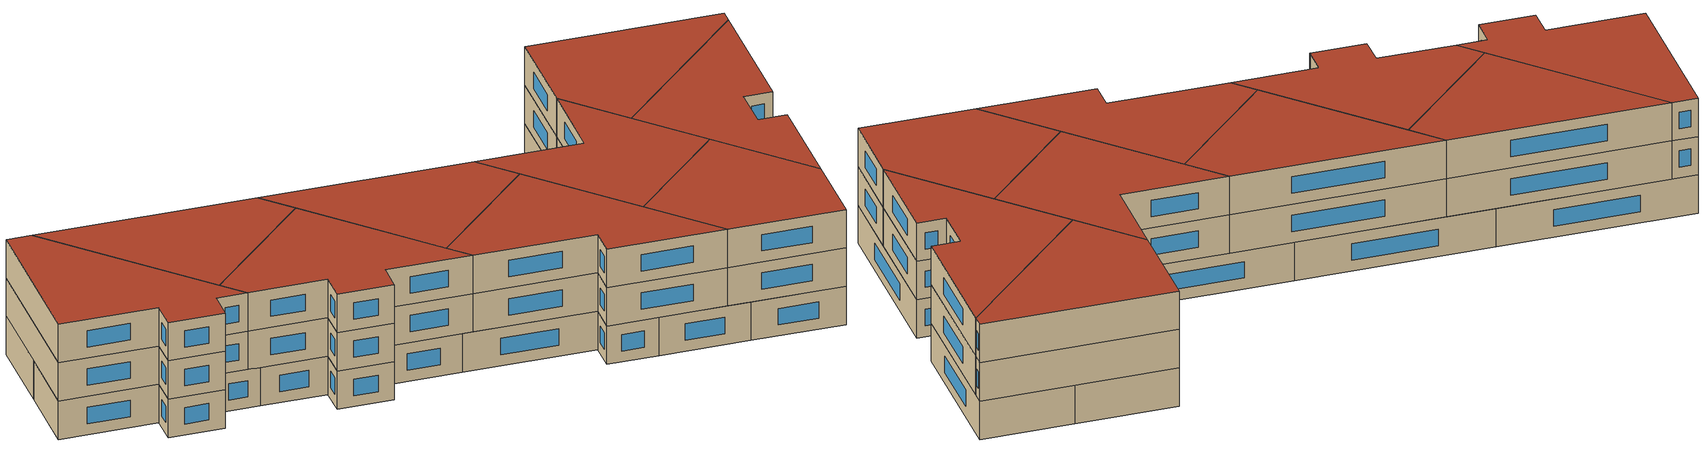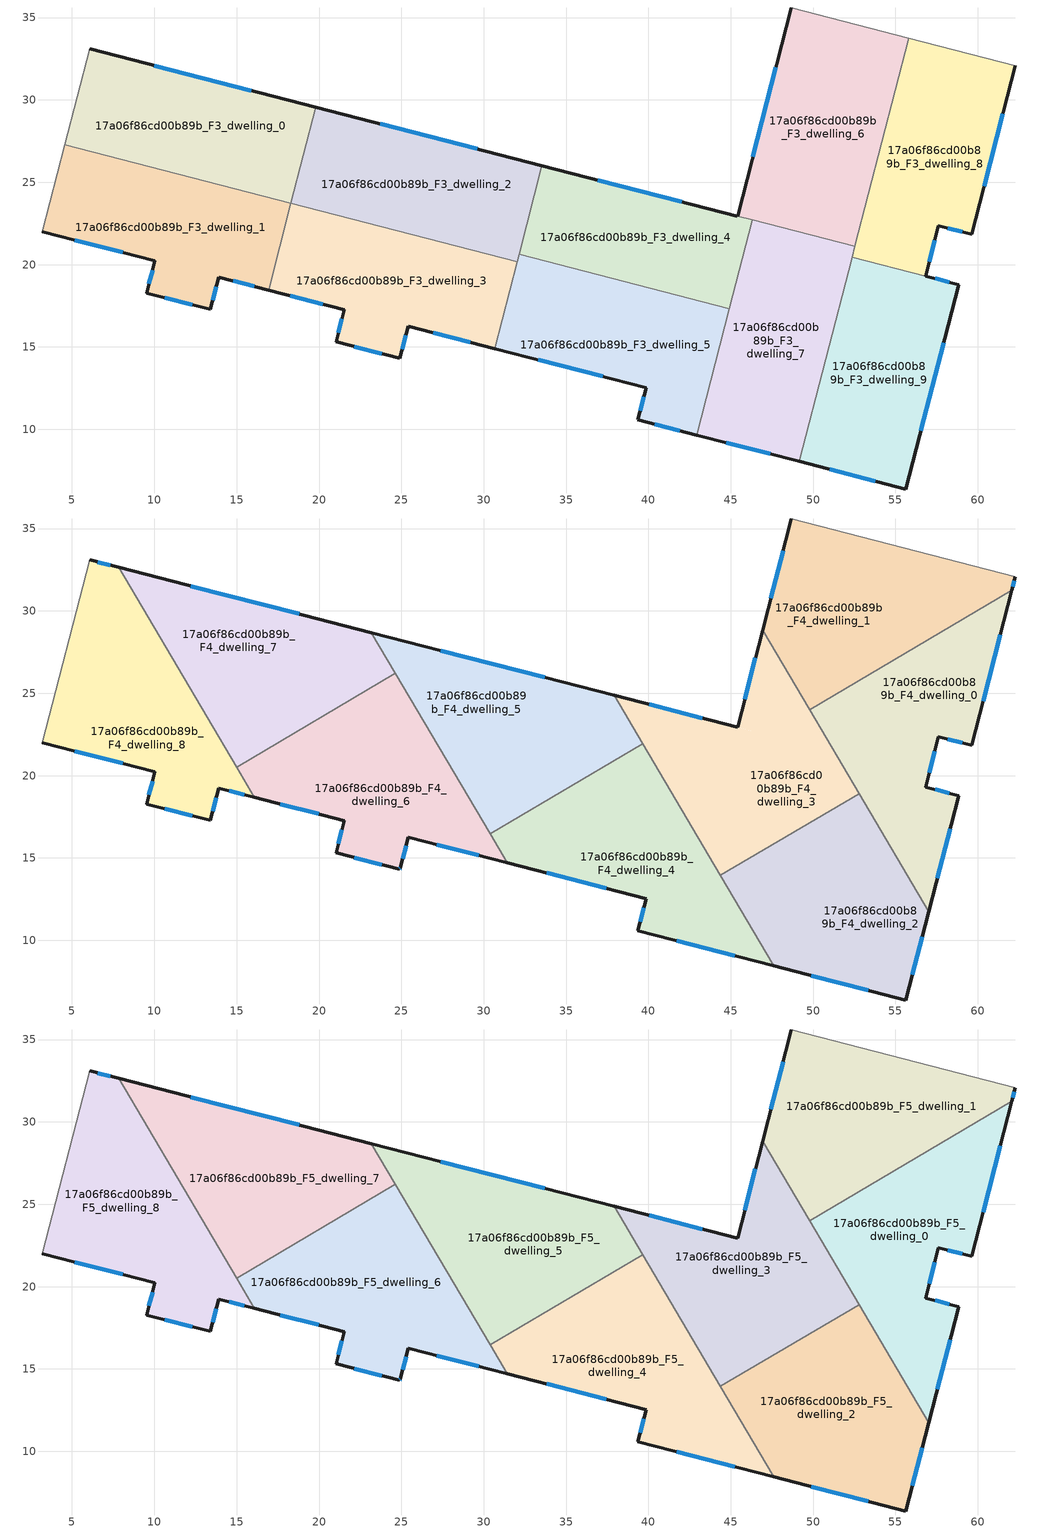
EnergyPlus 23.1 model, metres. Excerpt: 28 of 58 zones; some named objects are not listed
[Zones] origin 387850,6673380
17a06f86cd00b89b_F3_dwelling_0
 floor to 17a06f86cd00b89b_F2_dwelling_0 (EU_floor_Construction): 19.8,29.55 18.3,23.73 4.57,27.27 6.07,33.1 z9
 wall outside (EU_wall_Construction): 19.8,29.55 6.07,33.1 z9:12
 wall to 17a06f86cd00b89b_F3_dwelling_1 (EU_wall_Construction): 4.57,27.27 18.3,23.73 z9:12
 wall adiabatic (EU_wall_Construction): 6.07,33.1 4.57,27.27 z9:12
 wall to 17a06f86cd00b89b_F3_dwelling_2 (EU_wall_Construction): 18.3,23.73 19.8,29.55 z9:12
 window (EU_Window_Construction): 15.88,30.57 9.99,32.09 z9.86:11.14
17a06f86cd00b89b_F3_dwelling_1
 floor to 17a06f86cd00b89b_F2_dwelling_1 (EU_floor_Construction): 18.3,23.73 16.94,18.45 13.92,19.23 13.41,17.28 9.53,18.28 10.03,20.23 3.21,22 4.57,27.27 z9
 wall outside (EU_wall_Construction): 3.21,22 10.03,20.23 9.53,18.28 13.41,17.28 13.92,19.23 16.94,18.45 z9:12
 wall adiabatic (EU_wall_Construction): 4.57,27.27 3.21,22 z9:12
 wall to 17a06f86cd00b89b_F3_dwelling_3 (EU_wall_Construction): 16.94,18.45 18.3,23.73 z9:12
 window (EU_Window_Construction): 5.16,21.49 8.08,20.74 / 14.78,19.01 16.07,18.67 / 13.56,17.83 13.77,18.67 / 10.64,17.99 12.3,17.56 / 9.89,19.67 9.68,18.84 z9.86:11.14
17a06f86cd00b89b_F3_dwelling_2
 floor to 17a06f86cd00b89b_F2_dwelling_2 (EU_floor_Construction): 33.54,26.01 32.03,20.18 18.3,23.73 19.8,29.55 z9
 wall outside (EU_wall_Construction): 33.54,26.01 19.8,29.55 z9:12
 wall to 17a06f86cd00b89b_F3_dwelling_3 (EU_wall_Construction): 18.3,23.73 32.03,20.18 z9:12
 wall to 17a06f86cd00b89b_F3_dwelling_4 (EU_wall_Construction): 32.15,20.63 33.54,26.01 z9:12
 wall to 17a06f86cd00b89b_F3_dwelling_5 (EU_wall_Construction): 32.03,20.18 32.15,20.63 z9:12
 window (EU_Window_Construction): 29.61,27.02 23.73,28.54 z9.86:11.14
 ceiling adiabatic (EU_roof_Construction): 32.03,20.18 33.54,26.01 23.18,28.68 27.5,21.35 z12
17a06f86cd00b89b_F3_dwelling_3
 floor to 17a06f86cd00b89b_F2_dwelling_3 (EU_floor_Construction): 32.03,20.18 30.67,14.91 25.42,16.26 24.91,14.31 21.04,15.31 21.53,17.27 16.94,18.45 18.3,23.73 z9
 wall outside (EU_wall_Construction): 16.94,18.45 21.53,17.27 21.04,15.31 24.91,14.31 25.42,16.26 30.67,14.91 z9:12
 wall to 17a06f86cd00b89b_F3_dwelling_5 (EU_wall_Construction): 30.67,14.91 32.03,20.18 z9:12
 window (EU_Window_Construction): 18.25,18.11 20.22,17.61 / 26.92,15.87 29.17,15.29 / 25.06,14.87 25.28,15.7 / 22.15,15.02 23.8,14.59 / 21.39,16.71 21.18,15.87 z9.86:11.14
17a06f86cd00b89b_F3_dwelling_4
 floor to 17a06f86cd00b89b_F2_dwelling_4 (EU_floor_Construction): 46.3,22.71 44.92,17.33 32.15,20.63 33.54,26.01 z9
 wall outside (EU_wall_Construction): 45.41,22.95 33.54,26.01 z9:12
 wall to 17a06f86cd00b89b_F3_dwelling_5 (EU_wall_Construction): 32.15,20.63 44.92,17.33 z9:12
 wall to 17a06f86cd00b89b_F3_dwelling_6 (EU_wall_Construction): 46.3,22.71 45.41,22.94 z9:12
 wall to 17a06f86cd00b89b_F3_dwelling_7 (EU_wall_Construction): 44.92,17.33 46.3,22.71 z9:12
 window (EU_Window_Construction): 42.01,23.82 36.93,25.13 z9.86:11.14
17a06f86cd00b89b_F3_dwelling_5
 floor to 17a06f86cd00b89b_F2_dwelling_5 (EU_floor_Construction): 44.92,17.33 42.93,9.66 39.36,10.58 39.87,12.53 30.67,14.91 32.15,20.63 z9
 wall outside (EU_wall_Construction): 30.67,14.91 39.87,12.53 39.36,10.58 42.93,9.66 z9:12
 wall to 17a06f86cd00b89b_F3_dwelling_7 (EU_wall_Construction): 42.93,9.66 44.92,17.33 z9:12
 window (EU_Window_Construction): 40.38,10.31 41.91,9.92 / 39.72,11.97 39.5,11.14 / 33.3,14.23 37.24,13.21 z9.86:11.14
17a06f86cd00b89b_F3_dwelling_6
 floor to 17a06f86cd00b89b_F2_dwelling_6 (EU_floor_Construction): 55.8,33.74 52.53,21.11 45.41,22.94 48.67,35.58 z9
 wall outside (EU_wall_Construction): 48.67,35.58 45.41,22.94 z9:12
 wall adiabatic (EU_wall_Construction): 55.8,33.74 48.67,35.58 z9:12
 wall to 17a06f86cd00b89b_F3_dwelling_8 (EU_wall_Construction): 52.53,21.11 55.8,33.74 z9:12
 wall to 17a06f86cd00b89b_F3_dwelling_7 (EU_wall_Construction): 46.31,22.71 52.53,21.11 z9:12
 window (EU_Window_Construction): 47.74,31.97 46.34,26.55 z9.86:11.14
17a06f86cd00b89b_F3_dwelling_7
 floor to 17a06f86cd00b89b_F2_dwelling_7 (EU_floor_Construction): 52.53,21.11 49.16,8.05 42.93,9.66 46.3,22.71 z9
 wall outside (EU_wall_Construction): 42.93,9.66 49.16,8.05 z9:12
 wall to 17a06f86cd00b89b_F3_dwelling_9 (EU_wall_Construction): 49.16,8.05 52.37,20.46 z9:12
 wall to 17a06f86cd00b89b_F3_dwelling_8 (EU_wall_Construction): 52.37,20.46 52.53,21.11 z9:12
 window (EU_Window_Construction): 44.71,9.2 47.38,8.51 z9.86:11.14
17a06f86cd00b89b_F3_dwelling_8
 floor to 17a06f86cd00b89b_F2_dwelling_8 (EU_floor_Construction): 62.27,32.07 59.62,21.83 57.6,22.35 56.83,19.31 52.37,20.46 55.8,33.74 z9
 wall outside (EU_wall_Construction): 56.83,19.31 57.6,22.35 59.62,21.83 62.27,32.07 z9:12
 wall adiabatic (EU_wall_Construction): 62.27,32.07 55.8,33.74 z9:12
 wall to 17a06f86cd00b89b_F3_dwelling_9 (EU_wall_Construction): 52.37,20.46 56.83,19.31 z9:12
 window (EU_Window_Construction): 60.38,24.76 61.51,29.15 / 58.18,22.2 59.04,21.98 / 57.05,20.18 57.38,21.48 z9.86:11.14
17a06f86cd00b89b_F3_dwelling_9
 floor to 17a06f86cd00b89b_F2_dwelling_9 (EU_floor_Construction): 58.84,18.79 55.63,6.38 49.16,8.05 52.37,20.46 z9
 wall outside (EU_wall_Construction): 49.16,8.05 55.63,6.38 58.84,18.79 56.83,19.31 z9:12
 window (EU_Window_Construction): 56.55,9.92 57.92,15.24 / 51.01,7.57 53.78,6.85 / 58.26,18.94 57.4,19.16 z9.86:11.14
17a06f86cd00b89b_F4_dwelling_0
 floor to 17a06f86cd00b89b_F3_dwelling_8 (EU_floor_Construction): 62.05,31.24 59.62,21.83 57.6,22.35 56.83,19.31 52.37,20.46 53.91,26.44 z12
 floor to 17a06f86cd00b89b_F3_dwelling_9 (EU_floor_Construction): 58.84,18.79 57.02,11.74 52.22,19.88 52.37,20.46 z12
 floor to 17a06f86cd00b89b_F3_dwelling_6 (EU_floor_Construction): 53.91,26.44 52.53,21.11 51.31,21.42 49.78,24.01 z12
 floor to 17a06f86cd00b89b_F3_dwelling_7 (EU_floor_Construction): 52.53,21.11 52.22,19.88 51.31,21.42 z12
 wall outside (EU_wall_Construction): 57.02,11.74 58.84,18.79 56.83,19.31 57.6,22.35 59.62,21.83 62.05,31.24 z12:15
 wall to 17a06f86cd00b89b_F4_dwelling_1 (EU_wall_Construction): 62.05,31.24 49.78,24.01 z12:15
 wall to 17a06f86cd00b89b_F4_dwelling_2 (EU_wall_Construction): 52.79,18.91 57.02,11.74 z12:15
 wall to 17a06f86cd00b89b_F4_dwelling_3 (EU_wall_Construction): 49.78,24.01 52.79,18.91 z12:15
 window (EU_Window_Construction): 57.54,13.76 58.32,16.78 / 60.32,24.52 61.36,28.55 / 58.18,22.2 59.04,21.98 / 57.05,20.18 57.38,21.48 / 58.26,18.94 57.4,19.16 z12.86:14.14
17a06f86cd00b89b_F4_dwelling_1
 floor to 17a06f86cd00b89b_F3_dwelling_6 (EU_floor_Construction): 55.8,33.74 53.91,26.44 49.78,24.01 46.93,28.84 48.67,35.58 z12
 floor to 17a06f86cd00b89b_F3_dwelling_8 (EU_floor_Construction): 62.27,32.07 62.05,31.24 53.91,26.44 55.8,33.74 z12
 wall outside (EU_wall_Construction): 62.05,31.24 62.27,32.07 / 48.67,35.58 46.93,28.84 z12:15
 wall adiabatic (EU_wall_Construction): 62.27,32.07 48.67,35.58 z12:15
 wall to 17a06f86cd00b89b_F4_dwelling_3 (EU_wall_Construction): 46.93,28.84 49.78,24.01 z12:15
 window (EU_Window_Construction): 62.11,31.48 62.2,31.83 / 48.18,33.66 47.43,30.77 z12.86:14.14
17a06f86cd00b89b_F4_dwelling_2
 floor to 17a06f86cd00b89b_F3_dwelling_9 (EU_floor_Construction): 52.79,18.91 57.02,11.74 55.63,6.38 49.16,8.05 51.82,18.34 z12
 floor to 17a06f86cd00b89b_F3_dwelling_7 (EU_floor_Construction): 51.82,18.34 49.16,8.05 47.6,8.45 44.36,13.95 z12
 wall outside (EU_wall_Construction): 47.6,8.45 55.63,6.38 57.02,11.74 z12:15
 wall to 17a06f86cd00b89b_F4_dwelling_3 (EU_wall_Construction): 52.79,18.91 44.36,13.95 z12:15
 wall to 17a06f86cd00b89b_F4_dwelling_4 (EU_wall_Construction): 44.36,13.95 47.6,8.45 z12:15
 window (EU_Window_Construction): 49.9,7.86 53.34,6.97 / 56.03,7.91 56.62,10.21 z12.86:14.14
17a06f86cd00b89b_F4_dwelling_3
 floor to 17a06f86cd00b89b_F3_dwelling_7 (EU_floor_Construction): 51.31,21.42 52.22,19.88 51.82,18.34 44.36,13.95 44.14,14.33 46.3,22.71 z12
 floor to 17a06f86cd00b89b_F3_dwelling_6 (EU_floor_Construction): 46.93,28.84 51.31,21.42 45.41,22.94 z12
 floor to 17a06f86cd00b89b_F3_dwelling_9 (EU_floor_Construction): 52.22,19.88 52.79,18.91 51.82,18.34 z12
 floor to 17a06f86cd00b89b_F3_dwelling_5 (EU_floor_Construction): 44.92,17.33 44.14,14.33 41.91,18.11 z12
 floor to 17a06f86cd00b89b_F3_dwelling_4 (EU_floor_Construction): 45.41,22.95 46.3,22.71 44.92,17.33 41.91,18.11 37.92,24.88 z12
 wall outside (EU_wall_Construction): 46.93,28.84 45.41,22.94 37.92,24.88 z12:15
 wall to 17a06f86cd00b89b_F4_dwelling_5 (EU_wall_Construction): 37.92,24.88 39.66,21.92 z12:15
 wall to 17a06f86cd00b89b_F4_dwelling_4 (EU_wall_Construction): 39.66,21.92 44.36,13.95 z12:15
 window (EU_Window_Construction): 46.5,27.16 45.85,24.63 / 43.27,23.5 40.06,24.33 z12.86:14.14
17a06f86cd00b89b_F4_dwelling_4
 floor to 17a06f86cd00b89b_F3_dwelling_4 (EU_floor_Construction): 39.66,21.92 41.91,18.11 35.84,19.67 z12
 floor to 17a06f86cd00b89b_F3_dwelling_5 (EU_floor_Construction): 41.91,18.11 44.14,14.33 42.93,9.66 39.36,10.58 39.87,12.53 31.42,14.71 30.86,15.65 31.19,16.93 35.84,19.67 z12
 floor to 17a06f86cd00b89b_F3_dwelling_7 (EU_floor_Construction): 44.14,14.33 47.6,8.45 42.93,9.66 z12
 floor to 17a06f86cd00b89b_F3_dwelling_3 (EU_floor_Construction): 31.19,16.93 30.86,15.65 30.39,16.46 z12
 wall outside (EU_wall_Construction): 31.42,14.71 39.87,12.53 39.36,10.58 47.6,8.45 z12:15
 wall to 17a06f86cd00b89b_F4_dwelling_5 (EU_wall_Construction): 39.66,21.92 30.39,16.46 z12:15
 wall to 17a06f86cd00b89b_F4_dwelling_6 (EU_wall_Construction): 30.39,16.46 31.42,14.71 z12:15
 window (EU_Window_Construction): 39.72,11.97 39.5,11.14 / 33.83,14.09 37.45,13.16 / 41.71,9.97 45.25,9.06 z12.86:14.14
17a06f86cd00b89b_F4_dwelling_5
 floor to 17a06f86cd00b89b_F3_dwelling_3 (EU_floor_Construction): 32.03,20.18 31.19,16.93 30.39,16.46 27.5,21.35 z12
 floor to 17a06f86cd00b89b_F3_dwelling_5 (EU_floor_Construction): 35.84,19.67 31.19,16.93 32.15,20.63 z12
 floor to 17a06f86cd00b89b_F3_dwelling_4 (EU_floor_Construction): 37.92,24.88 39.66,21.92 35.84,19.67 32.15,20.63 33.54,26.01 z12
 floor adiabatic (EU_floor_Construction): 37.92,24.88 33.54,26.01 32.03,20.18 27.5,21.35 23.18,28.68 z12
 wall outside (EU_wall_Construction): 37.92,24.88 23.18,28.68 z12:15
 wall to 17a06f86cd00b89b_F4_dwelling_7 (EU_wall_Construction): 23.18,28.68 24.64,26.21 z12:15
 wall to 17a06f86cd00b89b_F4_dwelling_6 (EU_wall_Construction): 24.64,26.21 30.39,16.46 z12:15
 window (EU_Window_Construction): 33.71,25.97 27.39,27.6 z12.86:14.14
17a06f86cd00b89b_F4_dwelling_6
 floor to 17a06f86cd00b89b_F3_dwelling_3 (EU_floor_Construction): 27.5,21.35 30.86,15.65 30.67,14.91 25.42,16.26 24.94,14.41 24.91,14.31 21.04,15.31 21.53,17.27 16.94,18.45 17.92,22.25 19.78,23.35 z12
 floor to 17a06f86cd00b89b_F3_dwelling_1 (EU_floor_Construction): 17.92,22.25 16.94,18.45 16.08,18.67 14.99,20.52 z12
 floor to 17a06f86cd00b89b_F3_dwelling_5 (EU_floor_Construction): 30.86,15.65 31.42,14.71 30.67,14.91 z12
 floor to 17a06f86cd00b89b_F3_dwelling_2 (EU_floor_Construction): 24.64,26.21 27.5,21.35 19.78,23.35 z12
 wall outside (EU_wall_Construction): 16.08,18.67 21.53,17.27 21.04,15.31 24.91,14.31 24.94,14.41 25.42,16.26 31.42,14.71 z12:15
 wall to 17a06f86cd00b89b_F4_dwelling_7 (EU_wall_Construction): 24.64,26.21 14.99,20.52 z12:15
 wall to 17a06f86cd00b89b_F4_dwelling_8 (EU_wall_Construction): 14.99,20.52 16.08,18.67 z12:15
 window (EU_Window_Construction): 27.13,15.82 29.7,15.16 / 25.07,14.94 25.28,15.73 / 24.92,14.34 24.93,14.38 / 22.15,15.02 23.8,14.59 / 21.39,16.71 21.18,15.87 / 17.64,18.27 19.97,17.67 z12.86:14.14
17a06f86cd00b89b_F4_dwelling_7
 floor to 17a06f86cd00b89b_F3_dwelling_0 (EU_floor_Construction): 19.8,29.55 18.3,23.73 12.17,25.31 7.84,32.64 z12
 floor to 17a06f86cd00b89b_F3_dwelling_2 (EU_floor_Construction): 23.18,28.68 24.64,26.21 19.78,23.35 18.3,23.73 19.8,29.55 z12
 floor to 17a06f86cd00b89b_F3_dwelling_3 (EU_floor_Construction): 19.78,23.35 17.92,22.25 18.3,23.73 z12
 floor to 17a06f86cd00b89b_F3_dwelling_1 (EU_floor_Construction): 18.3,23.73 17.92,22.25 14.99,20.52 12.17,25.31 z12
 wall outside (EU_wall_Construction): 23.18,28.68 7.84,32.64 z12:15
 wall to 17a06f86cd00b89b_F4_dwelling_8 (EU_wall_Construction): 7.84,32.64 14.99,20.52 z12:15
 window (EU_Window_Construction): 18.8,29.81 12.23,31.51 z12.86:14.14
17a06f86cd00b89b_F4_dwelling_8
 floor to 17a06f86cd00b89b_F3_dwelling_1 (EU_floor_Construction): 12.17,25.31 16.08,18.67 13.92,19.23 13.41,17.28 9.53,18.28 10.03,20.23 3.21,22 4.57,27.27 z12
 floor to 17a06f86cd00b89b_F3_dwelling_0 (EU_floor_Construction): 7.84,32.64 12.17,25.31 4.57,27.27 6.07,33.1 z12
 wall outside (EU_wall_Construction): 3.21,22 10.03,20.23 9.53,18.28 13.41,17.28 13.92,19.23 16.08,18.67 / 7.84,32.64 6.07,33.1 z12:15
 wall adiabatic (EU_wall_Construction): 6.07,33.1 3.21,22 z12:15
 window (EU_Window_Construction): 9.89,19.67 9.68,18.84 / 5.16,21.49 8.08,20.74 / 7.34,32.77 6.58,32.97 / 14.54,19.07 15.46,18.83 / 13.56,17.83 13.77,18.67 / 10.64,17.99 12.3,17.56 z12.86:14.14
17a06f86cd00b89b_F5_dwelling_0
 floor to 17a06f86cd00b89b_F4_dwelling_0 (EU_floor_Construction): 62.05,31.24 59.62,21.83 57.6,22.35 56.83,19.31 58.84,18.79 57.02,11.74 49.78,24.01 z15
 wall outside (EU_wall_Construction): 57.02,11.74 58.84,18.79 56.83,19.31 57.6,22.35 59.62,21.83 62.05,31.24 z15:18
 wall to 17a06f86cd00b89b_F5_dwelling_1 (EU_wall_Construction): 62.05,31.24 49.78,24.01 z15:18
 wall to 17a06f86cd00b89b_F5_dwelling_2 (EU_wall_Construction): 52.79,18.91 57.02,11.74 z15:18
 wall to 17a06f86cd00b89b_F5_dwelling_3 (EU_wall_Construction): 49.78,24.01 52.79,18.91 z15:18
 window (EU_Window_Construction): 57.54,13.76 58.32,16.78 / 60.32,24.52 61.36,28.55 / 58.18,22.2 59.04,21.98 / 57.05,20.18 57.38,21.48 / 58.26,18.94 57.4,19.16 z15.86:17.14
 roof outside (EU_roof_Construction): 57.02,11.74 58.84,18.79 56.83,19.31 57.6,22.35 59.62,21.83 62.05,31.24 49.78,24.01 z18
17a06f86cd00b89b_F5_dwelling_1
 floor to 17a06f86cd00b89b_F4_dwelling_1 (EU_floor_Construction): 62.27,32.07 62.05,31.24 49.78,24.01 46.93,28.84 48.67,35.58 z15
 wall outside (EU_wall_Construction): 62.05,31.24 62.27,32.07 / 48.67,35.58 46.93,28.84 z15:18
 wall adiabatic (EU_wall_Construction): 62.27,32.07 48.67,35.58 z15:18
 wall to 17a06f86cd00b89b_F5_dwelling_3 (EU_wall_Construction): 46.93,28.84 49.78,24.01 z15:18
 window (EU_Window_Construction): 62.11,31.48 62.2,31.83 / 48.18,33.66 47.43,30.77 z15.86:17.14
 roof outside (EU_roof_Construction): 62.05,31.24 62.27,32.07 48.67,35.58 46.93,28.84 49.78,24.01 z18
17a06f86cd00b89b_F5_dwelling_2
 floor to 17a06f86cd00b89b_F4_dwelling_2 (EU_floor_Construction): 52.79,18.91 57.02,11.74 55.63,6.38 47.6,8.45 44.36,13.95 z15
 wall outside (EU_wall_Construction): 47.6,8.45 55.63,6.38 57.02,11.74 z15:18
 wall to 17a06f86cd00b89b_F5_dwelling_3 (EU_wall_Construction): 52.79,18.91 44.36,13.95 z15:18
 wall to 17a06f86cd00b89b_F5_dwelling_4 (EU_wall_Construction): 44.36,13.95 47.6,8.45 z15:18
 window (EU_Window_Construction): 49.9,7.86 53.34,6.97 / 56.03,7.91 56.62,10.21 z15.86:17.14
 roof outside (EU_roof_Construction): 55.63,6.38 57.02,11.74 52.79,18.91 44.36,13.95 47.6,8.45 z18
17a06f86cd00b89b_F5_dwelling_3
 floor to 17a06f86cd00b89b_F4_dwelling_3 (EU_floor_Construction): 46.93,28.84 52.79,18.91 44.36,13.95 37.92,24.88 45.41,22.94 z15
 wall outside (EU_wall_Construction): 46.93,28.84 45.41,22.94 37.92,24.88 z15:18
 wall to 17a06f86cd00b89b_F5_dwelling_5 (EU_wall_Construction): 37.92,24.88 39.66,21.92 z15:18
 wall to 17a06f86cd00b89b_F5_dwelling_4 (EU_wall_Construction): 39.66,21.92 44.36,13.95 z15:18
 window (EU_Window_Construction): 46.5,27.16 45.85,24.63 / 43.27,23.5 40.06,24.33 z15.86:17.14
 roof outside (EU_roof_Construction): 52.79,18.91 46.93,28.84 45.41,22.94 37.92,24.88 44.36,13.95 z18
17a06f86cd00b89b_F5_dwelling_4
 floor to 17a06f86cd00b89b_F4_dwelling_4 (EU_floor_Construction): 39.66,21.92 47.6,8.45 39.36,10.58 39.87,12.53 31.42,14.71 30.39,16.46 z15
 wall outside (EU_wall_Construction): 31.42,14.71 39.87,12.53 39.36,10.58 47.6,8.45 z15:18
 wall to 17a06f86cd00b89b_F5_dwelling_5 (EU_wall_Construction): 39.66,21.92 30.39,16.46 z15:18
 wall to 17a06f86cd00b89b_F5_dwelling_6 (EU_wall_Construction): 30.39,16.46 31.42,14.71 z15:18
 window (EU_Window_Construction): 39.72,11.97 39.5,11.14 / 33.83,14.09 37.45,13.16 / 41.71,9.97 45.25,9.06 z15.86:17.14
 roof outside (EU_roof_Construction): 47.6,8.45 39.66,21.92 30.39,16.46 31.42,14.71 39.87,12.53 39.36,10.58 z18
17a06f86cd00b89b_F5_dwelling_5
 floor to 17a06f86cd00b89b_F4_dwelling_5 (EU_floor_Construction): 37.92,24.88 39.66,21.92 30.39,16.46 23.18,28.68 z15
 wall outside (EU_wall_Construction): 37.92,24.88 23.18,28.68 z15:18
 wall to 17a06f86cd00b89b_F5_dwelling_7 (EU_wall_Construction): 23.18,28.68 24.64,26.21 z15:18
 wall to 17a06f86cd00b89b_F5_dwelling_6 (EU_wall_Construction): 24.64,26.21 30.39,16.46 z15:18
 window (EU_Window_Construction): 33.71,25.97 27.39,27.6 z15.86:17.14
 roof outside (EU_roof_Construction): 39.66,21.92 37.92,24.88 23.18,28.68 30.39,16.46 z18
17a06f86cd00b89b_F5_dwelling_6
 floor to 17a06f86cd00b89b_F4_dwelling_6 (EU_floor_Construction): 24.64,26.21 31.42,14.71 25.42,16.26 24.94,14.41 24.91,14.31 21.04,15.31 21.53,17.27 16.08,18.67 14.99,20.52 z15
 wall outside (EU_wall_Construction): 16.08,18.67 21.53,17.27 21.04,15.31 24.91,14.31 24.94,14.41 25.42,16.26 31.42,14.71 z15:18
 wall to 17a06f86cd00b89b_F5_dwelling_7 (EU_wall_Construction): 24.64,26.21 14.99,20.52 z15:18
 wall to 17a06f86cd00b89b_F5_dwelling_8 (EU_wall_Construction): 14.99,20.52 16.08,18.67 z15:18
 window (EU_Window_Construction): 27.13,15.82 29.7,15.16 / 25.07,14.94 25.28,15.73 / 24.92,14.34 24.93,14.38 / 22.15,15.02 23.8,14.59 / 21.39,16.71 21.18,15.87 / 17.64,18.27 19.97,17.67 z15.86:17.14
 roof outside (EU_roof_Construction): 31.42,14.71 24.64,26.21 14.99,20.52 16.08,18.67 21.53,17.27 21.04,15.31 24.91,14.31 24.94,14.41 25.42,16.26 z18
17a06f86cd00b89b_F5_dwelling_7
 floor to 17a06f86cd00b89b_F4_dwelling_7 (EU_floor_Construction): 23.18,28.68 24.64,26.21 14.99,20.52 7.84,32.64 z15
 wall outside (EU_wall_Construction): 23.18,28.68 7.84,32.64 z15:18
 wall to 17a06f86cd00b89b_F5_dwelling_8 (EU_wall_Construction): 7.84,32.64 14.99,20.52 z15:18
 window (EU_Window_Construction): 18.8,29.81 12.23,31.51 z15.86:17.14
 roof outside (EU_roof_Construction): 24.64,26.21 23.18,28.68 7.84,32.64 14.99,20.52 z18
17a06f86cd00b89b_F5_dwelling_8
 floor to 17a06f86cd00b89b_F4_dwelling_8 (EU_floor_Construction): 7.84,32.64 16.08,18.67 13.92,19.23 13.41,17.28 9.53,18.28 10.03,20.23 3.21,22 6.07,33.1 z15
 wall outside (EU_wall_Construction): 3.21,22 10.03,20.23 9.53,18.28 13.41,17.28 13.92,19.23 16.08,18.67 / 7.84,32.64 6.07,33.1 z15:18
 wall adiabatic (EU_wall_Construction): 6.07,33.1 3.21,22 z15:18
 window (EU_Window_Construction): 9.89,19.67 9.68,18.84 / 5.16,21.49 8.08,20.74 / 7.34,32.77 6.58,32.97 / 14.54,19.07 15.46,18.83 / 13.56,17.83 13.77,18.67 / 10.64,17.99 12.3,17.56 z15.86:17.14
 roof outside (EU_roof_Construction): 16.08,18.67 7.84,32.64 6.07,33.1 3.21,22 10.03,20.23 9.53,18.28 13.41,17.28 13.92,19.23 z18
[Building]
EU S2 Campaign: North Axis=0; Terrain=City; Solar Distribution=FullExterior
[Site:Location]
Helsinki-Vantaa.AP: Latitude=60.317; Longitude=24.963; Time Zone=2; Elevation=54.6
[SizingPeriod:WeatherFileDays]
AnnualSizingPeriod: Begin Month=1; Begin Day of Month=1; End Month=12; End Day of Month=31; Day of Week for Start Day=Monday; Use Weather File Daylight Saving Period=No; Use Weather File Rain and Snow Indicators=No
[MATERIAL]
EU_InternalMass_Material: Roughness=MediumRough; Thickness=0.1; Conductivity=1; Density=1800; Specific Heat=900; Thermal Absorptance=0.9; Solar Absorptance=0.7; Visible Absorptance=0.7
[MATERIAL:NOMASS] Roughness=MediumRough; Thermal Absorptance=0.9; Solar Absorptance=0.7; Visible Absorptance=0.7
Name | Thermal Resistance
EU_wall_NoMass | 5.91765
EU_roof_NoMass | 11.1778
EU_floor_NoMass | 6.2875
[WINDOWMATERIAL:SIMPLEGLAZINGSYSTEM]
EU_Window_SimpleGlazing: UFactor=0.994035; Solar Heat Gain Coefficient=0.7; Visible Transmittance=0.7
[CONSTRUCTION]
EU_wall_Construction: EU_wall_NoMass
EU_roof_Construction: EU_roof_NoMass
EU_floor_Construction: EU_floor_NoMass
EU_Window_Construction: EU_Window_SimpleGlazing
EU_InternalMass_Construction: EU_InternalMass_Material
[ZONE] Type=1; Multiplier=1; Ceiling Height=autocalculate; Floor Area=autocalculate; Part of Total Floor Area=Yes
Name | Volume
17a06f86cd00b89b_F3_dwelling_0 | 256.099
17a06f86cd00b89b_F4_dwelling_0; 17a06f86cd00b89b_F5_dwelling_0 | 284.531
17a06f86cd00b89b_F3_dwelling_1 | 256.089
17a06f86cd00b89b_F4_dwelling_1; 17a06f86cd00b89b_F5_dwelling_1 | 284.536
17a06f86cd00b89b_F3_dwelling_2 | 256.102
17a06f86cd00b89b_F4_dwelling_2; 17a06f86cd00b89b_F5_dwelling_2 | 284.588
17a06f86cd00b89b_F3_dwelling_3 | 256.1
17a06f86cd00b89b_F4_dwelling_3; 17a06f86cd00b89b_F5_dwelling_3 | 284.572
17a06f86cd00b89b_F3_dwelling_4 | 219.899
17a06f86cd00b89b_F4_dwelling_4; 17a06f86cd00b89b_F5_dwelling_4 | 284.505
17a06f86cd00b89b_F3_dwelling_5 | 256.094
17a06f86cd00b89b_F4_dwelling_5; 17a06f86cd00b89b_F5_dwelling_5 | 284.552
17a06f86cd00b89b_F3_dwelling_6 | 288.059
17a06f86cd00b89b_F4_dwelling_6; 17a06f86cd00b89b_F5_dwelling_6 | 284.533
17a06f86cd00b89b_F3_dwelling_7 | 260.315
17a06f86cd00b89b_F4_dwelling_7; 17a06f86cd00b89b_F5_dwelling_7 | 284.567
17a06f86cd00b89b_F3_dwelling_8 | 255.318
17a06f86cd00b89b_F4_dwelling_8; 17a06f86cd00b89b_F5_dwelling_8 | 284.569
17a06f86cd00b89b_F3_dwelling_9 | 256.868
[INTERNALMASS] Construction=EU_InternalMass_Construction
Name | Zone or ZoneList | Surface Area
17a06f86cd00b89b_F3_dwelling_0_EU_InternalMass | 17a06f86cd00b89b_F3_dwelling_0 | 85.3665
17a06f86cd00b89b_F3_dwelling_1_EU_InternalMass | 17a06f86cd00b89b_F3_dwelling_1 | 85.3625
17a06f86cd00b89b_F3_dwelling_2_EU_InternalMass | 17a06f86cd00b89b_F3_dwelling_2 | 85.3673
17a06f86cd00b89b_F3_dwelling_3_EU_InternalMass | 17a06f86cd00b89b_F3_dwelling_3 | 85.367
17a06f86cd00b89b_F3_dwelling_4_EU_InternalMass | 17a06f86cd00b89b_F3_dwelling_4 | 73.3003
17a06f86cd00b89b_F3_dwelling_5_EU_InternalMass | 17a06f86cd00b89b_F3_dwelling_5 | 85.3644
17a06f86cd00b89b_F3_dwelling_6_EU_InternalMass | 17a06f86cd00b89b_F3_dwelling_6 | 96.0187
17a06f86cd00b89b_F3_dwelling_7_EU_InternalMass | 17a06f86cd00b89b_F3_dwelling_7 | 86.7719
17a06f86cd00b89b_F3_dwelling_8_EU_InternalMass | 17a06f86cd00b89b_F3_dwelling_8 | 85.1055
17a06f86cd00b89b_F3_dwelling_9_EU_InternalMass | 17a06f86cd00b89b_F3_dwelling_9 | 85.6202
17a06f86cd00b89b_F4_dwelling_0_EU_InternalMass | 17a06f86cd00b89b_F4_dwelling_0 | 94.8437
17a06f86cd00b89b_F4_dwelling_1_EU_InternalMass | 17a06f86cd00b89b_F4_dwelling_1 | 94.846
17a06f86cd00b89b_F4_dwelling_2_EU_InternalMass | 17a06f86cd00b89b_F4_dwelling_2 | 94.8623
17a06f86cd00b89b_F4_dwelling_3_EU_InternalMass | 17a06f86cd00b89b_F4_dwelling_3 | 94.8549
17a06f86cd00b89b_F4_dwelling_4_EU_InternalMass | 17a06f86cd00b89b_F4_dwelling_4 | 94.8377
17a06f86cd00b89b_F4_dwelling_5_EU_InternalMass | 17a06f86cd00b89b_F4_dwelling_5 | 94.8475
17a06f86cd00b89b_F4_dwelling_6_EU_InternalMass | 17a06f86cd00b89b_F4_dwelling_6 | 94.8441
17a06f86cd00b89b_F4_dwelling_7_EU_InternalMass | 17a06f86cd00b89b_F4_dwelling_7 | 94.8602
17a06f86cd00b89b_F4_dwelling_8_EU_InternalMass | 17a06f86cd00b89b_F4_dwelling_8 | 94.8556
17a06f86cd00b89b_F5_dwelling_0_EU_InternalMass | 17a06f86cd00b89b_F5_dwelling_0 | 94.8437
17a06f86cd00b89b_F5_dwelling_1_EU_InternalMass | 17a06f86cd00b89b_F5_dwelling_1 | 94.846
17a06f86cd00b89b_F5_dwelling_2_EU_InternalMass | 17a06f86cd00b89b_F5_dwelling_2 | 94.8623
17a06f86cd00b89b_F5_dwelling_3_EU_InternalMass | 17a06f86cd00b89b_F5_dwelling_3 | 94.8549
17a06f86cd00b89b_F5_dwelling_4_EU_InternalMass | 17a06f86cd00b89b_F5_dwelling_4 | 94.8377
17a06f86cd00b89b_F5_dwelling_5_EU_InternalMass | 17a06f86cd00b89b_F5_dwelling_5 | 94.8475
17a06f86cd00b89b_F5_dwelling_6_EU_InternalMass | 17a06f86cd00b89b_F5_dwelling_6 | 94.8441
17a06f86cd00b89b_F5_dwelling_7_EU_InternalMass | 17a06f86cd00b89b_F5_dwelling_7 | 94.8602
17a06f86cd00b89b_F5_dwelling_8_EU_InternalMass | 17a06f86cd00b89b_F5_dwelling_8 | 94.8556
[OTHEREQUIPMENT] Fuel Type=Electricity; Design Level Calculation Method=Watts/Area; Power per Zone Floor Area=1; Fraction Latent=0; Fraction Radiant=0; Fraction Lost=0; Carbon Dioxide Generation Rate=0; EndUse Subcategory=EU_Step8_InternalGains
Name | Zone or ZoneList or Space or SpaceList | Schedule
EU_Step8_InternalGain_17a06f86cd00b89b_F3_dwelling_0_f000 | 17a06f86cd00b89b_F3_dwelling_0 | EU_Step8_GainSchedule_17a06f86cd00b89b_F3_dwelling_0_f000
EU_Step8_InternalGain_17a06f86cd00b89b_F3_dwelling_1_f000 | 17a06f86cd00b89b_F3_dwelling_1 | EU_Step8_GainSchedule_17a06f86cd00b89b_F3_dwelling_1_f000
EU_Step8_InternalGain_17a06f86cd00b89b_F3_dwelling_2_f000 | 17a06f86cd00b89b_F3_dwelling_2 | EU_Step8_GainSchedule_17a06f86cd00b89b_F3_dwelling_2_f000
EU_Step8_InternalGain_17a06f86cd00b89b_F3_dwelling_3_f000 | 17a06f86cd00b89b_F3_dwelling_3 | EU_Step8_GainSchedule_17a06f86cd00b89b_F3_dwelling_3_f000
EU_Step8_InternalGain_17a06f86cd00b89b_F3_dwelling_4_f000 | 17a06f86cd00b89b_F3_dwelling_4 | EU_Step8_GainSchedule_17a06f86cd00b89b_F3_dwelling_4_f000
EU_Step8_InternalGain_17a06f86cd00b89b_F3_dwelling_5_f000 | 17a06f86cd00b89b_F3_dwelling_5 | EU_Step8_GainSchedule_17a06f86cd00b89b_F3_dwelling_5_f000
EU_Step8_InternalGain_17a06f86cd00b89b_F3_dwelling_6_f000 | 17a06f86cd00b89b_F3_dwelling_6 | EU_Step8_GainSchedule_17a06f86cd00b89b_F3_dwelling_6_f000
EU_Step8_InternalGain_17a06f86cd00b89b_F3_dwelling_7_f000 | 17a06f86cd00b89b_F3_dwelling_7 | EU_Step8_GainSchedule_17a06f86cd00b89b_F3_dwelling_7_f000
EU_Step8_InternalGain_17a06f86cd00b89b_F3_dwelling_8_f000 | 17a06f86cd00b89b_F3_dwelling_8 | EU_Step8_GainSchedule_17a06f86cd00b89b_F3_dwelling_8_f000
EU_Step8_InternalGain_17a06f86cd00b89b_F3_dwelling_9_f000 | 17a06f86cd00b89b_F3_dwelling_9 | EU_Step8_GainSchedule_17a06f86cd00b89b_F3_dwelling_9_f000
EU_Step8_InternalGain_17a06f86cd00b89b_F4_dwelling_0_f000 | 17a06f86cd00b89b_F4_dwelling_0 | EU_Step8_GainSchedule_17a06f86cd00b89b_F4_dwelling_0_f000
EU_Step8_InternalGain_17a06f86cd00b89b_F4_dwelling_1_f000 | 17a06f86cd00b89b_F4_dwelling_1 | EU_Step8_GainSchedule_17a06f86cd00b89b_F4_dwelling_1_f000
EU_Step8_InternalGain_17a06f86cd00b89b_F4_dwelling_2_f000 | 17a06f86cd00b89b_F4_dwelling_2 | EU_Step8_GainSchedule_17a06f86cd00b89b_F4_dwelling_2_f000
EU_Step8_InternalGain_17a06f86cd00b89b_F4_dwelling_3_f000 | 17a06f86cd00b89b_F4_dwelling_3 | EU_Step8_GainSchedule_17a06f86cd00b89b_F4_dwelling_3_f000
EU_Step8_InternalGain_17a06f86cd00b89b_F4_dwelling_4_f000 | 17a06f86cd00b89b_F4_dwelling_4 | EU_Step8_GainSchedule_17a06f86cd00b89b_F4_dwelling_4_f000
EU_Step8_InternalGain_17a06f86cd00b89b_F4_dwelling_5_f000 | 17a06f86cd00b89b_F4_dwelling_5 | EU_Step8_GainSchedule_17a06f86cd00b89b_F4_dwelling_5_f000
EU_Step8_InternalGain_17a06f86cd00b89b_F4_dwelling_6_f000 | 17a06f86cd00b89b_F4_dwelling_6 | EU_Step8_GainSchedule_17a06f86cd00b89b_F4_dwelling_6_f000
EU_Step8_InternalGain_17a06f86cd00b89b_F4_dwelling_7_f000 | 17a06f86cd00b89b_F4_dwelling_7 | EU_Step8_GainSchedule_17a06f86cd00b89b_F4_dwelling_7_f000
EU_Step8_InternalGain_17a06f86cd00b89b_F4_dwelling_8_f000 | 17a06f86cd00b89b_F4_dwelling_8 | EU_Step8_GainSchedule_17a06f86cd00b89b_F4_dwelling_8_f000
EU_Step8_InternalGain_17a06f86cd00b89b_F5_dwelling_0_f000 | 17a06f86cd00b89b_F5_dwelling_0 | EU_Step8_GainSchedule_17a06f86cd00b89b_F5_dwelling_0_f000
EU_Step8_InternalGain_17a06f86cd00b89b_F5_dwelling_1_f000 | 17a06f86cd00b89b_F5_dwelling_1 | EU_Step8_GainSchedule_17a06f86cd00b89b_F5_dwelling_1_f000
EU_Step8_InternalGain_17a06f86cd00b89b_F5_dwelling_2_f000 | 17a06f86cd00b89b_F5_dwelling_2 | EU_Step8_GainSchedule_17a06f86cd00b89b_F5_dwelling_2_f000
EU_Step8_InternalGain_17a06f86cd00b89b_F5_dwelling_3_f000 | 17a06f86cd00b89b_F5_dwelling_3 | EU_Step8_GainSchedule_17a06f86cd00b89b_F5_dwelling_3_f000
EU_Step8_InternalGain_17a06f86cd00b89b_F5_dwelling_4_f000 | 17a06f86cd00b89b_F5_dwelling_4 | EU_Step8_GainSchedule_17a06f86cd00b89b_F5_dwelling_4_f000
EU_Step8_InternalGain_17a06f86cd00b89b_F5_dwelling_5_f000 | 17a06f86cd00b89b_F5_dwelling_5 | EU_Step8_GainSchedule_17a06f86cd00b89b_F5_dwelling_5_f000
EU_Step8_InternalGain_17a06f86cd00b89b_F5_dwelling_6_f000 | 17a06f86cd00b89b_F5_dwelling_6 | EU_Step8_GainSchedule_17a06f86cd00b89b_F5_dwelling_6_f000
EU_Step8_InternalGain_17a06f86cd00b89b_F5_dwelling_7_f000 | 17a06f86cd00b89b_F5_dwelling_7 | EU_Step8_GainSchedule_17a06f86cd00b89b_F5_dwelling_7_f000
EU_Step8_InternalGain_17a06f86cd00b89b_F5_dwelling_8_f000 | 17a06f86cd00b89b_F5_dwelling_8 | EU_Step8_GainSchedule_17a06f86cd00b89b_F5_dwelling_8_f000
[ZONEVENTILATION:DESIGNFLOWRATE] Schedule=EU_AlwaysOn; Design Flow Rate Calculation Method=AirChanges/Hour; Air Changes per Hour=0.596421; Ventilation Type=Natural; Fan Pressure Rise=0; Fan Total Efficiency=1; Constant Term Coefficient=1; Temperature Term Coefficient=0; Velocity Term Coefficient=0; Velocity Squared Term Coefficient=0; Minimum Indoor Temperature=-100; Maximum Indoor Temperature=100; Delta Temperature=-100; Minimum Outdoor Temperature=-100; Maximum Outdoor Temperature=100; Maximum Wind Speed=40
Name | Zone or ZoneList or Space or SpaceList
EU_ConstantAir_17a06f86cd00b89b_F3_dwelling_0 | 17a06f86cd00b89b_F3_dwelling_0
EU_ConstantAir_17a06f86cd00b89b_F3_dwelling_1 | 17a06f86cd00b89b_F3_dwelling_1
EU_ConstantAir_17a06f86cd00b89b_F3_dwelling_2 | 17a06f86cd00b89b_F3_dwelling_2
EU_ConstantAir_17a06f86cd00b89b_F3_dwelling_3 | 17a06f86cd00b89b_F3_dwelling_3
EU_ConstantAir_17a06f86cd00b89b_F3_dwelling_4 | 17a06f86cd00b89b_F3_dwelling_4
EU_ConstantAir_17a06f86cd00b89b_F3_dwelling_5 | 17a06f86cd00b89b_F3_dwelling_5
EU_ConstantAir_17a06f86cd00b89b_F3_dwelling_6 | 17a06f86cd00b89b_F3_dwelling_6
EU_ConstantAir_17a06f86cd00b89b_F3_dwelling_7 | 17a06f86cd00b89b_F3_dwelling_7
EU_ConstantAir_17a06f86cd00b89b_F3_dwelling_8 | 17a06f86cd00b89b_F3_dwelling_8
EU_ConstantAir_17a06f86cd00b89b_F3_dwelling_9 | 17a06f86cd00b89b_F3_dwelling_9
EU_ConstantAir_17a06f86cd00b89b_F4_dwelling_0 | 17a06f86cd00b89b_F4_dwelling_0
EU_ConstantAir_17a06f86cd00b89b_F4_dwelling_1 | 17a06f86cd00b89b_F4_dwelling_1
EU_ConstantAir_17a06f86cd00b89b_F4_dwelling_2 | 17a06f86cd00b89b_F4_dwelling_2
EU_ConstantAir_17a06f86cd00b89b_F4_dwelling_3 | 17a06f86cd00b89b_F4_dwelling_3
EU_ConstantAir_17a06f86cd00b89b_F4_dwelling_4 | 17a06f86cd00b89b_F4_dwelling_4
EU_ConstantAir_17a06f86cd00b89b_F4_dwelling_5 | 17a06f86cd00b89b_F4_dwelling_5
EU_ConstantAir_17a06f86cd00b89b_F4_dwelling_6 | 17a06f86cd00b89b_F4_dwelling_6
EU_ConstantAir_17a06f86cd00b89b_F4_dwelling_7 | 17a06f86cd00b89b_F4_dwelling_7
EU_ConstantAir_17a06f86cd00b89b_F4_dwelling_8 | 17a06f86cd00b89b_F4_dwelling_8
EU_ConstantAir_17a06f86cd00b89b_F5_dwelling_0 | 17a06f86cd00b89b_F5_dwelling_0
EU_ConstantAir_17a06f86cd00b89b_F5_dwelling_1 | 17a06f86cd00b89b_F5_dwelling_1
EU_ConstantAir_17a06f86cd00b89b_F5_dwelling_2 | 17a06f86cd00b89b_F5_dwelling_2
EU_ConstantAir_17a06f86cd00b89b_F5_dwelling_3 | 17a06f86cd00b89b_F5_dwelling_3
EU_ConstantAir_17a06f86cd00b89b_F5_dwelling_4 | 17a06f86cd00b89b_F5_dwelling_4
EU_ConstantAir_17a06f86cd00b89b_F5_dwelling_5 | 17a06f86cd00b89b_F5_dwelling_5
EU_ConstantAir_17a06f86cd00b89b_F5_dwelling_6 | 17a06f86cd00b89b_F5_dwelling_6
EU_ConstantAir_17a06f86cd00b89b_F5_dwelling_7 | 17a06f86cd00b89b_F5_dwelling_7
EU_ConstantAir_17a06f86cd00b89b_F5_dwelling_8 | 17a06f86cd00b89b_F5_dwelling_8
[HVACTEMPLATE:THERMOSTAT] Constant Heating Setpoint=20; Constant Cooling Setpoint=50
EU_HeatOnly_17a06f86cd00b89b_F2_dwelling_3; EU_HeatOnly_17a06f86cd00b89b_F2_dwelling_4; EU_HeatOnly_17a06f86cd00b89b_F2_dwelling_5; EU_HeatOnly_17a06f86cd00b89b_F2_dwelling_6; EU_HeatOnly_17a06f86cd00b89b_F2_dwelling_7; EU_HeatOnly_17a06f86cd00b89b_F2_dwelling_8; EU_HeatOnly_17a06f86cd00b89b_F2_dwelling_9; EU_HeatOnly_17a06f86cd00b89b_F3_dwelling_0; EU_HeatOnly_17a06f86cd00b89b_F3_dwelling_1; EU_HeatOnly_17a06f86cd00b89b_F3_dwelling_2; EU_HeatOnly_17a06f86cd00b89b_F3_dwelling_3; EU_HeatOnly_17a06f86cd00b89b_F3_dwelling_4
[HVACTEMPLATE:ZONE:IDEALLOADSAIRSYSTEM] System Availability Schedule=EU_AlwaysOn; Maximum Heating Supply Air Temperature=50; Minimum Cooling Supply Air Temperature=13; Maximum Heating Supply Air Humidity Ratio=0.0156; Minimum Cooling Supply Air Humidity Ratio=0.0077; Heating Limit=NoLimit; Cooling Limit=NoLimit; Heating Availability Schedule=EU_AlwaysOn; Cooling Availability Schedule=EU_CoolingOff; Dehumidification Control Type=ConstantSensibleHeatRatio; Cooling Sensible Heat Ratio=0.7; Dehumidification Setpoint=60; Humidification Control Type=None; Humidification Setpoint=30; Outdoor Air Method=None; Outdoor Air Flow Rate per Person=0.00944; Outdoor Air Flow Rate per Zone Floor Area=0; Outdoor Air Flow Rate per Zone=0; Demand Controlled Ventilation Type=None; Outdoor Air Economizer Type=NoEconomizer; Heat Recovery Type=None; Sensible Heat Recovery Effectiveness=0.7; Latent Heat Recovery Effectiveness=0.65
Name | Template Thermostat
17a06f86cd00b89b_F3_dwelling_0 | EU_HeatOnly_17a06f86cd00b89b_F3_dwelling_0
17a06f86cd00b89b_F3_dwelling_1 | EU_HeatOnly_17a06f86cd00b89b_F3_dwelling_1
17a06f86cd00b89b_F3_dwelling_2 | EU_HeatOnly_17a06f86cd00b89b_F3_dwelling_2
17a06f86cd00b89b_F3_dwelling_3 | EU_HeatOnly_17a06f86cd00b89b_F3_dwelling_3
17a06f86cd00b89b_F3_dwelling_4 | EU_HeatOnly_17a06f86cd00b89b_F3_dwelling_4
17a06f86cd00b89b_F3_dwelling_5 | EU_HeatOnly_17a06f86cd00b89b_F3_dwelling_5
17a06f86cd00b89b_F3_dwelling_6 | EU_HeatOnly_17a06f86cd00b89b_F3_dwelling_6
17a06f86cd00b89b_F3_dwelling_7 | EU_HeatOnly_17a06f86cd00b89b_F3_dwelling_7
17a06f86cd00b89b_F3_dwelling_8 | EU_HeatOnly_17a06f86cd00b89b_F3_dwelling_8
17a06f86cd00b89b_F3_dwelling_9 | EU_HeatOnly_17a06f86cd00b89b_F3_dwelling_9
17a06f86cd00b89b_F4_dwelling_0 | EU_HeatOnly_17a06f86cd00b89b_F4_dwelling_0
17a06f86cd00b89b_F4_dwelling_1 | EU_HeatOnly_17a06f86cd00b89b_F4_dwelling_1
17a06f86cd00b89b_F4_dwelling_2 | EU_HeatOnly_17a06f86cd00b89b_F4_dwelling_2
17a06f86cd00b89b_F4_dwelling_3 | EU_HeatOnly_17a06f86cd00b89b_F4_dwelling_3
17a06f86cd00b89b_F4_dwelling_4 | EU_HeatOnly_17a06f86cd00b89b_F4_dwelling_4
17a06f86cd00b89b_F4_dwelling_5 | EU_HeatOnly_17a06f86cd00b89b_F4_dwelling_5
17a06f86cd00b89b_F4_dwelling_6 | EU_HeatOnly_17a06f86cd00b89b_F4_dwelling_6
17a06f86cd00b89b_F4_dwelling_7 | EU_HeatOnly_17a06f86cd00b89b_F4_dwelling_7
17a06f86cd00b89b_F4_dwelling_8 | EU_HeatOnly_17a06f86cd00b89b_F4_dwelling_8
17a06f86cd00b89b_F5_dwelling_0 | EU_HeatOnly_17a06f86cd00b89b_F5_dwelling_0
17a06f86cd00b89b_F5_dwelling_1 | EU_HeatOnly_17a06f86cd00b89b_F5_dwelling_1
17a06f86cd00b89b_F5_dwelling_2 | EU_HeatOnly_17a06f86cd00b89b_F5_dwelling_2
17a06f86cd00b89b_F5_dwelling_3 | EU_HeatOnly_17a06f86cd00b89b_F5_dwelling_3
17a06f86cd00b89b_F5_dwelling_4 | EU_HeatOnly_17a06f86cd00b89b_F5_dwelling_4
17a06f86cd00b89b_F5_dwelling_5 | EU_HeatOnly_17a06f86cd00b89b_F5_dwelling_5
17a06f86cd00b89b_F5_dwelling_6 | EU_HeatOnly_17a06f86cd00b89b_F5_dwelling_6
17a06f86cd00b89b_F5_dwelling_7 | EU_HeatOnly_17a06f86cd00b89b_F5_dwelling_7
17a06f86cd00b89b_F5_dwelling_8 | EU_HeatOnly_17a06f86cd00b89b_F5_dwelling_8
[SIZING:ZONE] Zone Cooling Design Supply Air Temperature Input Method=SupplyAirTemperature; Zone Cooling Design Supply Air Temperature=13; Zone Heating Design Supply Air Temperature Input Method=SupplyAirTemperature; Zone Heating Design Supply Air Temperature=50; Zone Cooling Design Supply Air Humidity Ratio=0.008; Zone Heating Design Supply Air Humidity Ratio=0.008; Cooling Design Air Flow Method=DesignDay; Cooling Design Air Flow Rate=0; Cooling Minimum Air Flow per Zone Floor Area=0.000762; Cooling Minimum Air Flow=0; Cooling Minimum Air Flow Fraction=0.2; Heating Design Air Flow Method=DesignDay; Heating Design Air Flow Rate=0; Heating Maximum Air Flow per Zone Floor Area=0.002032; Heating Maximum Air Flow=0.141576; Heating Maximum Air Flow Fraction=0.3; Account for Dedicated Outdoor Air System=No; Dedicated Outdoor Air System Control Strategy=NeutralSupplyAir; Dedicated Outdoor Air Low Setpoint Temperature for Design=autosize; Dedicated Outdoor Air High Setpoint Temperature for Design=autosize; Zone Load Sizing Method=Sensible Load Only No Latent Load; Zone Latent Cooling Design Supply Air Humidity Ratio Input Method=HumidityRatioDifference; Zone Cooling Design Supply Air Humidity Ratio Difference=0.005; Zone Latent Heating Design Supply Air Humidity Ratio Input Method=HumidityRatioDifference; Zone Humidification Design Supply Air Humidity Ratio Difference=0.005
17a06f86cd00b89b_F3_dwelling_0; 17a06f86cd00b89b_F3_dwelling_1; 17a06f86cd00b89b_F3_dwelling_2; 17a06f86cd00b89b_F3_dwelling_3; 17a06f86cd00b89b_F3_dwelling_4; 17a06f86cd00b89b_F3_dwelling_5; 17a06f86cd00b89b_F3_dwelling_6; 17a06f86cd00b89b_F3_dwelling_7; 17a06f86cd00b89b_F3_dwelling_8; 17a06f86cd00b89b_F3_dwelling_9; 17a06f86cd00b89b_F4_dwelling_0; 17a06f86cd00b89b_F4_dwelling_1; 17a06f86cd00b89b_F4_dwelling_2; 17a06f86cd00b89b_F4_dwelling_3; 17a06f86cd00b89b_F4_dwelling_4; 17a06f86cd00b89b_F4_dwelling_5; 17a06f86cd00b89b_F4_dwelling_6; 17a06f86cd00b89b_F4_dwelling_7; 17a06f86cd00b89b_F4_dwelling_8; 17a06f86cd00b89b_F5_dwelling_0; 17a06f86cd00b89b_F5_dwelling_1; 17a06f86cd00b89b_F5_dwelling_2; 17a06f86cd00b89b_F5_dwelling_3; 17a06f86cd00b89b_F5_dwelling_4; 17a06f86cd00b89b_F5_dwelling_5; 17a06f86cd00b89b_F5_dwelling_6; 17a06f86cd00b89b_F5_dwelling_7; 17a06f86cd00b89b_F5_dwelling_8
[SCHEDULE:CONSTANT]
Name | Hourly Value
EU_AlwaysOn | 1
EU_CoolingOff | 0
[SCHEDULE:FILE] Column Number=1; Rows to Skip at Top=0; Number of Hours of Data=8760; Column Separator=Comma; Interpolate to Timestep=No; Minutes per Item=60; Adjust Schedule for Daylight Savings=Yes
Name | File
EU_Step8_GainSchedule_17a06f86cd00b89b_F3_dwelling_0_f000 | ../../schedules/17a06f86cd00b89b/17a06f86cd00b89b_F3_dwelling_0_f000_gain.csv
EU_Step8_GainSchedule_17a06f86cd00b89b_F3_dwelling_1_f000 | ../../schedules/17a06f86cd00b89b/17a06f86cd00b89b_F3_dwelling_1_f000_gain.csv
EU_Step8_GainSchedule_17a06f86cd00b89b_F3_dwelling_2_f000 | ../../schedules/17a06f86cd00b89b/17a06f86cd00b89b_F3_dwelling_2_f000_gain.csv
EU_Step8_GainSchedule_17a06f86cd00b89b_F3_dwelling_3_f000 | ../../schedules/17a06f86cd00b89b/17a06f86cd00b89b_F3_dwelling_3_f000_gain.csv
EU_Step8_GainSchedule_17a06f86cd00b89b_F3_dwelling_4_f000 | ../../schedules/17a06f86cd00b89b/17a06f86cd00b89b_F3_dwelling_4_f000_gain.csv
EU_Step8_GainSchedule_17a06f86cd00b89b_F3_dwelling_5_f000 | ../../schedules/17a06f86cd00b89b/17a06f86cd00b89b_F3_dwelling_5_f000_gain.csv
EU_Step8_GainSchedule_17a06f86cd00b89b_F3_dwelling_6_f000 | ../../schedules/17a06f86cd00b89b/17a06f86cd00b89b_F3_dwelling_6_f000_gain.csv
EU_Step8_GainSchedule_17a06f86cd00b89b_F3_dwelling_7_f000 | ../../schedules/17a06f86cd00b89b/17a06f86cd00b89b_F3_dwelling_7_f000_gain.csv
EU_Step8_GainSchedule_17a06f86cd00b89b_F3_dwelling_8_f000 | ../../schedules/17a06f86cd00b89b/17a06f86cd00b89b_F3_dwelling_8_f000_gain.csv
EU_Step8_GainSchedule_17a06f86cd00b89b_F3_dwelling_9_f000 | ../../schedules/17a06f86cd00b89b/17a06f86cd00b89b_F3_dwelling_9_f000_gain.csv
EU_Step8_GainSchedule_17a06f86cd00b89b_F4_dwelling_0_f000 | ../../schedules/17a06f86cd00b89b/17a06f86cd00b89b_F4_dwelling_0_f000_gain.csv
EU_Step8_GainSchedule_17a06f86cd00b89b_F4_dwelling_1_f000 | ../../schedules/17a06f86cd00b89b/17a06f86cd00b89b_F4_dwelling_1_f000_gain.csv
EU_Step8_GainSchedule_17a06f86cd00b89b_F4_dwelling_2_f000 | ../../schedules/17a06f86cd00b89b/17a06f86cd00b89b_F4_dwelling_2_f000_gain.csv
EU_Step8_GainSchedule_17a06f86cd00b89b_F4_dwelling_3_f000 | ../../schedules/17a06f86cd00b89b/17a06f86cd00b89b_F4_dwelling_3_f000_gain.csv
EU_Step8_GainSchedule_17a06f86cd00b89b_F4_dwelling_4_f000 | ../../schedules/17a06f86cd00b89b/17a06f86cd00b89b_F4_dwelling_4_f000_gain.csv
EU_Step8_GainSchedule_17a06f86cd00b89b_F4_dwelling_5_f000 | ../../schedules/17a06f86cd00b89b/17a06f86cd00b89b_F4_dwelling_5_f000_gain.csv
EU_Step8_GainSchedule_17a06f86cd00b89b_F4_dwelling_6_f000 | ../../schedules/17a06f86cd00b89b/17a06f86cd00b89b_F4_dwelling_6_f000_gain.csv
EU_Step8_GainSchedule_17a06f86cd00b89b_F4_dwelling_7_f000 | ../../schedules/17a06f86cd00b89b/17a06f86cd00b89b_F4_dwelling_7_f000_gain.csv
EU_Step8_GainSchedule_17a06f86cd00b89b_F4_dwelling_8_f000 | ../../schedules/17a06f86cd00b89b/17a06f86cd00b89b_F4_dwelling_8_f000_gain.csv
EU_Step8_GainSchedule_17a06f86cd00b89b_F5_dwelling_0_f000 | ../../schedules/17a06f86cd00b89b/17a06f86cd00b89b_F5_dwelling_0_f000_gain.csv
EU_Step8_GainSchedule_17a06f86cd00b89b_F5_dwelling_1_f000 | ../../schedules/17a06f86cd00b89b/17a06f86cd00b89b_F5_dwelling_1_f000_gain.csv
EU_Step8_GainSchedule_17a06f86cd00b89b_F5_dwelling_2_f000 | ../../schedules/17a06f86cd00b89b/17a06f86cd00b89b_F5_dwelling_2_f000_gain.csv
EU_Step8_GainSchedule_17a06f86cd00b89b_F5_dwelling_3_f000 | ../../schedules/17a06f86cd00b89b/17a06f86cd00b89b_F5_dwelling_3_f000_gain.csv
EU_Step8_GainSchedule_17a06f86cd00b89b_F5_dwelling_4_f000 | ../../schedules/17a06f86cd00b89b/17a06f86cd00b89b_F5_dwelling_4_f000_gain.csv
EU_Step8_GainSchedule_17a06f86cd00b89b_F5_dwelling_5_f000 | ../../schedules/17a06f86cd00b89b/17a06f86cd00b89b_F5_dwelling_5_f000_gain.csv
EU_Step8_GainSchedule_17a06f86cd00b89b_F5_dwelling_6_f000 | ../../schedules/17a06f86cd00b89b/17a06f86cd00b89b_F5_dwelling_6_f000_gain.csv
EU_Step8_GainSchedule_17a06f86cd00b89b_F5_dwelling_7_f000 | ../../schedules/17a06f86cd00b89b/17a06f86cd00b89b_F5_dwelling_7_f000_gain.csv
EU_Step8_GainSchedule_17a06f86cd00b89b_F5_dwelling_8_f000 | ../../schedules/17a06f86cd00b89b/17a06f86cd00b89b_F5_dwelling_8_f000_gain.csv
